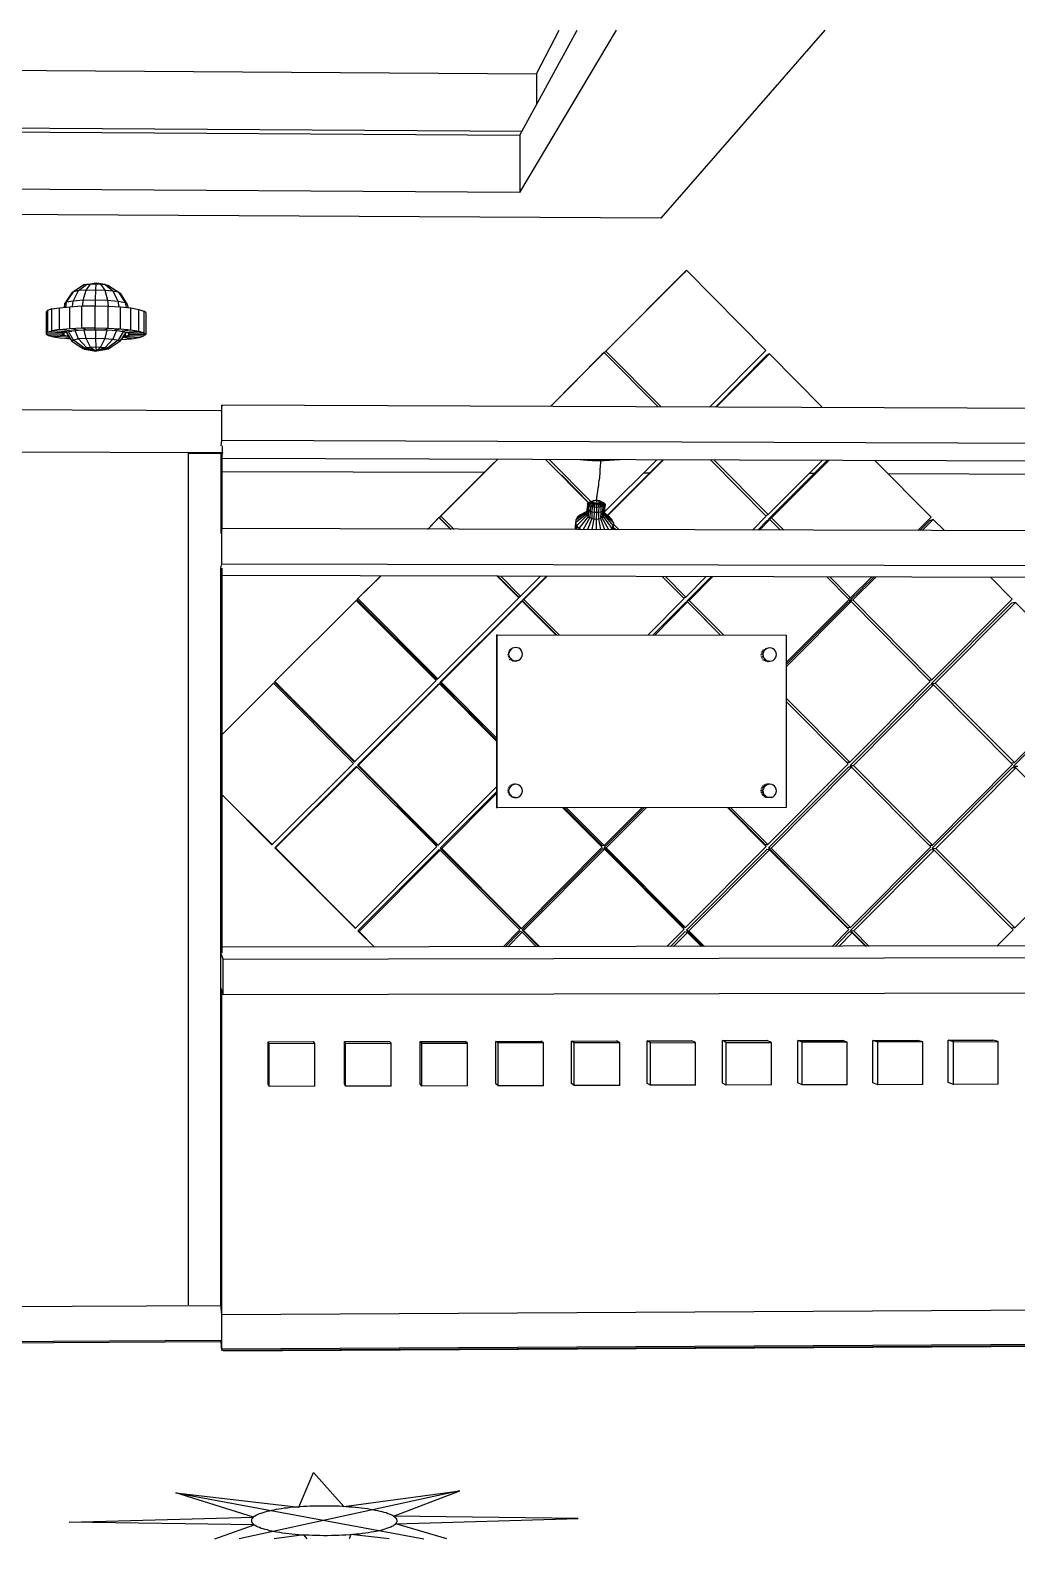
# Model space of a CAD drawing. Header units: millimetres. Extents: x -10.3 to 0, y 0 to 5.9.
# Drawn here: x -6.17 to -2.32, y 0 to 5.89 of the extents above; entities that cross this region are included whole.
import ezdxf

# ---------------------------------------------------------------- set-up
doc = ezdxf.new("R2010")
doc.units = ezdxf.units.MM

msp = doc.modelspace()

# ---------------------------------------------------------------- linework, layer by layer
for p, q in [((-4.259, 5.477), (-4.035, 5.887)), ((-4.259, 5.254), (-3.881, 5.887)), ((-4.194, 5.716), (-4.105, 5.887)), ((-3.068, 5.887), (-3.708, 5.153)), ((-10.29, 5.76), (-4.194, 5.716)), ((-4.194, 5.716), (-4.194, 5.596)), ((-10.29, 5.532), (-4.25, 5.493)), ((-10.29, 5.516), (-4.259, 5.477)), ((-4.259, 5.477), (-4.259, 5.254)), ((-4.259, 5.254), (-10.29, 5.29)), ((-3.708, 5.153), (-10.29, 5.19)), ((-3.923, 4.635), (-3.608, 4.95)), ((-3.608, 4.95), (-3.618, 4.94)), ((-3.608, 4.95), (-3.299, 4.637)), ((-5.96, 4.893), (-6, 4.866)), ((-5.98, 4.871), (-5.949, 4.895)), ((-5.949, 4.895), (-5.96, 4.893)), ((-5.95, 4.873), (-5.933, 4.896)), ((-5.949, 4.895), (-5.912, 4.9)), ((-5.933, 4.896), (-5.949, 4.895)), ((-5.912, 4.9), (-5.933, 4.896)), ((-5.933, 4.896), (-5.913, 4.897)), ((-5.913, 4.897), (-5.914, 4.874)), ((-5.913, 4.897), (-5.912, 4.9)), ((-5.913, 4.897), (-5.894, 4.896)), ((-5.912, 4.9), (-5.894, 4.896)), ((-5.877, 4.895), (-5.912, 4.9)), ((-5.894, 4.896), (-5.878, 4.873)), ((-5.894, 4.896), (-5.877, 4.895)), ((-5.877, 4.895), (-5.847, 4.87)), ((-5.877, 4.895), (-5.866, 4.892)), ((-5.866, 4.892), (-5.826, 4.866)), ((-5.866, 4.892), (-5.862, 4.89)), ((-5.862, 4.89), (-5.818, 4.861)), ((-3.618, 4.94), (-3.923, 4.635)), ((-6.006, 4.862), (-6.035, 4.819)), ((-6.027, 4.825), (-6, 4.866)), ((-6.001, 4.83), (-6.027, 4.825)), ((-6, 4.866), (-6.006, 4.862)), ((-6.004, 4.809), (-6.001, 4.83)), ((-6.001, 4.83), (-5.98, 4.871)), ((-5.962, 4.833), (-6.001, 4.83)), ((-5.98, 4.871), (-6, 4.866)), ((-5.95, 4.873), (-5.98, 4.871)), ((-5.963, 4.811), (-5.962, 4.833)), ((-5.962, 4.833), (-5.95, 4.873)), ((-5.962, 4.833), (-5.915, 4.835)), ((-5.95, 4.873), (-5.914, 4.874)), ((-5.914, 4.874), (-5.915, 4.835)), ((-5.915, 4.835), (-5.915, 4.811)), ((-5.915, 4.835), (-5.867, 4.833)), ((-5.914, 4.874), (-5.878, 4.873)), ((-5.878, 4.873), (-5.867, 4.833)), ((-5.878, 4.873), (-5.847, 4.87)), ((-5.867, 4.833), (-5.865, 4.81)), ((-5.867, 4.833), (-5.827, 4.829)), ((-5.847, 4.87), (-5.827, 4.829)), ((-5.847, 4.87), (-5.826, 4.866)), ((-5.827, 4.829), (-5.823, 4.807)), ((-5.827, 4.829), (-5.799, 4.824)), ((-5.826, 4.866), (-5.799, 4.824)), ((-5.826, 4.866), (-5.818, 4.861)), ((-5.818, 4.861), (-5.79, 4.817)), ((-6.102, 4.793), (-6.107, 4.786)), ((-6.107, 4.786), (-6.107, 4.702)), ((-6.084, 4.799), (-6.102, 4.793)), ((-6.102, 4.793), (-6.102, 4.708)), ((-6.084, 4.799), (-6.054, 4.804)), ((-6.084, 4.714), (-6.084, 4.799)), ((-6.054, 4.804), (-6.014, 4.808)), ((-6.054, 4.719), (-6.054, 4.804)), ((-6.035, 4.819), (-6.037, 4.806)), ((-6.027, 4.825), (-6.035, 4.819)), ((-6.03, 4.806), (-6.027, 4.825)), ((-6.014, 4.808), (-5.967, 4.811)), ((-6.014, 4.723), (-6.014, 4.808)), ((-5.967, 4.725), (-5.967, 4.811)), ((-5.967, 4.811), (-5.916, 4.811)), ((-5.916, 4.725), (-5.916, 4.811)), ((-5.916, 4.811), (-5.865, 4.81)), ((-5.865, 4.724), (-5.865, 4.81)), ((-5.865, 4.81), (-5.817, 4.807)), ((-5.817, 4.722), (-5.817, 4.807)), ((-5.817, 4.807), (-5.776, 4.803)), ((-5.799, 4.824), (-5.795, 4.805)), ((-5.799, 4.824), (-5.79, 4.817)), ((-5.79, 4.817), (-5.787, 4.804)), ((-5.776, 4.718), (-5.776, 4.803)), ((-5.776, 4.803), (-5.745, 4.797)), ((-5.745, 4.712), (-5.745, 4.797)), ((-5.745, 4.797), (-5.725, 4.791)), ((-5.725, 4.791), (-5.725, 4.706)), ((-5.718, 4.785), (-5.725, 4.791)), ((-5.718, 4.785), (-5.718, 4.7)), ((-6.102, 4.708), (-6.084, 4.714)), ((-6.054, 4.719), (-6.084, 4.714)), ((-6.027, 4.71), (-6.084, 4.714)), ((-6.054, 4.719), (-6.014, 4.723)), ((-6.007, 4.713), (-6.054, 4.719)), ((-6.04, 4.706), (-6.027, 4.71)), ((-6.027, 4.71), (-6.007, 4.713)), ((-6, 4.678), (-6.019, 4.711)), ((-6.014, 4.723), (-5.967, 4.725)), ((-5.98, 4.715), (-6.014, 4.723)), ((-5.98, 4.715), (-6.007, 4.713)), ((-5.98, 4.682), (-5.994, 4.714)), ((-5.949, 4.717), (-5.98, 4.715)), ((-5.949, 4.717), (-5.967, 4.725)), ((-5.967, 4.725), (-5.916, 4.725)), ((-5.95, 4.684), (-5.958, 4.716)), ((-5.915, 4.717), (-5.949, 4.717)), ((-5.915, 4.717), (-5.916, 4.725)), ((-5.916, 4.725), (-5.865, 4.724)), ((-5.881, 4.717), (-5.915, 4.717)), ((-5.914, 4.717), (-5.914, 4.685)), ((-5.881, 4.717), (-5.865, 4.724)), ((-5.849, 4.715), (-5.881, 4.717)), ((-5.87, 4.716), (-5.878, 4.684)), ((-5.865, 4.724), (-5.817, 4.722)), ((-5.849, 4.715), (-5.817, 4.722)), ((-5.821, 4.712), (-5.849, 4.715)), ((-5.833, 4.713), (-5.847, 4.681)), ((-5.806, 4.71), (-5.826, 4.677)), ((-5.821, 4.712), (-5.776, 4.718)), ((-5.8, 4.709), (-5.821, 4.712)), ((-5.817, 4.722), (-5.776, 4.718)), ((-5.8, 4.709), (-5.745, 4.712)), ((-5.776, 4.718), (-5.745, 4.712)), ((-5.745, 4.712), (-5.725, 4.706)), ((-6.107, 4.702), (-6.102, 4.708)), ((-6.107, 4.702), (-6.098, 4.695)), ((-6.043, 4.701), (-6.107, 4.702)), ((-6.04, 4.706), (-6.102, 4.708)), ((-6.038, 4.697), (-6.098, 4.695)), ((-6.098, 4.695), (-6.078, 4.69)), ((-6.024, 4.693), (-6.078, 4.69)), ((-6.078, 4.69), (-6.046, 4.685)), ((-6.046, 4.685), (-6.015, 4.688)), ((-6.011, 4.681), (-6.046, 4.685)), ((-6.043, 4.701), (-6.04, 4.706)), ((-6.038, 4.697), (-6.043, 4.701)), ((-6.038, 4.706), (-6.038, 4.697)), ((-6.038, 4.697), (-6.024, 4.693)), ((-6.029, 4.709), (-6.006, 4.674)), ((-6.024, 4.701), (-6.024, 4.693)), ((-6.024, 4.693), (-6.018, 4.692)), ((-6, 4.678), (-6.006, 4.674)), ((-6.006, 4.674), (-5.963, 4.645)), ((-5.98, 4.682), (-6, 4.678)), ((-5.96, 4.647), (-6, 4.678)), ((-5.95, 4.684), (-5.98, 4.682)), ((-5.949, 4.649), (-5.98, 4.682)), ((-5.95, 4.684), (-5.914, 4.685)), ((-5.933, 4.65), (-5.95, 4.684)), ((-5.933, 4.65), (-5.913, 4.651)), ((-5.914, 4.685), (-5.913, 4.651)), ((-5.914, 4.685), (-5.878, 4.684)), ((-5.913, 4.651), (-5.912, 4.635)), ((-5.913, 4.651), (-5.894, 4.65)), ((-5.878, 4.684), (-5.894, 4.65)), ((-5.878, 4.684), (-5.847, 4.681)), ((-5.847, 4.681), (-5.877, 4.649)), ((-5.826, 4.677), (-5.866, 4.647)), ((-5.818, 4.673), (-5.862, 4.644)), ((-5.847, 4.681), (-5.826, 4.677)), ((-5.826, 4.677), (-5.818, 4.673)), ((-5.818, 4.673), (-5.795, 4.707)), ((-5.813, 4.68), (-5.774, 4.683)), ((-5.813, 4.679), (-5.813, 4.68)), ((-5.774, 4.683), (-5.808, 4.688)), ((-5.798, 4.692), (-5.806, 4.691)), ((-5.786, 4.705), (-5.8, 4.709)), ((-5.798, 4.703), (-5.798, 4.692)), ((-5.786, 4.696), (-5.798, 4.692)), ((-5.798, 4.692), (-5.744, 4.688)), ((-5.725, 4.706), (-5.786, 4.705)), ((-5.786, 4.705), (-5.786, 4.696)), ((-5.786, 4.705), (-5.782, 4.7)), ((-5.782, 4.7), (-5.786, 4.696)), ((-5.786, 4.696), (-5.725, 4.694)), ((-5.718, 4.7), (-5.782, 4.7)), ((-5.774, 4.683), (-5.744, 4.688)), ((-5.744, 4.688), (-5.725, 4.694)), ((-5.725, 4.706), (-5.718, 4.7)), ((-5.718, 4.7), (-5.725, 4.694)), ((-5.963, 4.645), (-5.96, 4.647)), ((-5.959, 4.642), (-5.963, 4.645)), ((-5.963, 4.645), (-5.912, 4.635)), ((-5.96, 4.647), (-5.949, 4.649)), ((-5.96, 4.647), (-5.912, 4.635)), ((-5.948, 4.64), (-5.959, 4.642)), ((-5.959, 4.642), (-5.912, 4.635)), ((-5.949, 4.649), (-5.933, 4.65)), ((-5.949, 4.649), (-5.912, 4.635)), ((-5.912, 4.635), (-5.948, 4.64)), ((-5.933, 4.65), (-5.912, 4.635)), ((-5.894, 4.65), (-5.912, 4.635)), ((-5.877, 4.649), (-5.912, 4.635)), ((-5.866, 4.647), (-5.912, 4.635)), ((-5.862, 4.644), (-5.912, 4.635)), ((-5.865, 4.642), (-5.912, 4.635)), ((-5.876, 4.64), (-5.912, 4.635)), ((-5.894, 4.65), (-5.877, 4.649)), ((-5.877, 4.649), (-5.866, 4.647)), ((-5.865, 4.642), (-5.876, 4.64)), ((-5.866, 4.647), (-5.862, 4.644)), ((-5.862, 4.644), (-5.865, 4.642)), ((-4.139, 4.419), (-3.93, 4.629)), ((-3.938, 4.621), (-4.139, 4.419)), ((-3.93, 4.629), (-3.938, 4.621)), ((-3.93, 4.629), (-3.719, 4.417)), ((-3.929, 4.628), (-3.923, 4.635)), ((-3.923, 4.635), (-3.707, 4.417)), ((-3.519, 4.416), (-3.299, 4.637)), ((-3.297, 4.616), (-3.495, 4.416)), ((-3.492, 4.416), (-3.285, 4.624)), ((-3.285, 4.624), (-3.297, 4.616)), ((-3.285, 4.624), (-3.078, 4.415)), ((-5.421, 4.424), (-5.424, 4.399)), ((-5.421, 4.287), (-5.421, 4.424)), ((-1.616, 4.409), (-5.421, 4.424)), ((-6.362, 4.407), (-5.424, 4.403)), ((-6.362, 4.242), (-5.419, 4.239)), ((-5.424, 4.265), (-5.421, 4.287)), ((-5.421, 4.287), (-1.616, 4.274)), ((-5.419, 4.239), (-5.42, 4.233)), ((-5.419, 4.239), (-5.419, 4.265)), ((-5.553, 4.237), (-5.425, 4.237)), ((-5.553, 4.237), (-5.553, 0.913)), ((-5.425, 4.237), (-5.425, 3.924)), ((-5.42, 3.941), (-5.42, 4.236)), ((-1.826, 4.204), (-5.42, 4.215)), ((-4.359, 4.2), (-4.573, 3.986)), ((-4.346, 4.212), (-4.567, 3.991)), ((-3.99, 4.043), (-4.157, 4.211)), ((-3.98, 4.047), (-4.143, 4.211)), ((-4.023, 4.211), (-4.024, 4.211)), ((-4.011, 4.209), (-4.023, 4.211)), ((-3.995, 4.208), (-4.011, 4.209)), ((-3.975, 4.207), (-3.995, 4.208)), ((-3.953, 4.207), (-3.975, 4.207)), ((-3.93, 4.207), (-3.953, 4.207)), ((-3.944, 4.199), (-3.946, 4.173)), ((-3.943, 4.211), (-3.944, 4.199)), ((-3.908, 4.208), (-3.93, 4.207)), ((-3.929, 4.006), (-3.724, 4.21)), ((-3.701, 4.21), (-3.917, 3.994)), ((-3.698, 4.21), (-3.915, 3.993)), ((-3.889, 4.209), (-3.908, 4.208)), ((-3.873, 4.21), (-3.889, 4.209)), ((-3.869, 4.211), (-3.873, 4.21)), ((-3.297, 3.991), (-3.513, 4.209)), ((-3.29, 3.997), (-3.5, 4.209)), ((-3.29, 3.997), (-3.079, 4.208)), ((-3.059, 4.208), (-3.288, 3.979)), ((-3.053, 4.208), (-3.277, 3.984)), ((-2.654, 3.987), (-2.872, 4.207)), ((-4.398, 4.161), (-5.42, 4.164)), ((-4.095, 4.15), (-3.989, 4.043)), ((-3.95, 4.129), (-3.951, 4.123)), ((-3.951, 4.123), (-3.951, 4.12)), ((-3.949, 4.132), (-3.95, 4.129)), ((-3.948, 4.138), (-3.949, 4.136)), ((-3.949, 4.136), (-3.949, 4.135)), ((-3.949, 4.135), (-3.949, 4.132)), ((-3.947, 4.155), (-3.948, 4.148)), ((-3.948, 4.148), (-3.948, 4.143)), ((-3.948, 4.143), (-3.948, 4.14)), ((-3.948, 4.14), (-3.948, 4.138)), ((-3.946, 4.163), (-3.947, 4.155)), ((-3.946, 4.173), (-3.946, 4.163)), ((-3.753, 4.159), (-3.775, 4.159)), ((-3.11, 4.157), (-3.13, 4.157)), ((-1.797, 4.152), (-2.821, 4.156)), ((-3.958, 4.068), (-3.959, 4.065)), ((-3.959, 4.065), (-3.959, 4.062)), ((-3.957, 4.077), (-3.958, 4.074)), ((-3.958, 4.074), (-3.958, 4.071)), ((-3.958, 4.071), (-3.958, 4.068)), ((-3.956, 4.086), (-3.957, 4.082)), ((-3.957, 4.082), (-3.957, 4.079)), ((-3.957, 4.079), (-3.957, 4.077)), ((-3.955, 4.09), (-3.956, 4.086)), ((-3.954, 4.098), (-3.955, 4.09)), ((-3.953, 4.102), (-3.954, 4.098)), ((-3.952, 4.109), (-3.953, 4.107)), ((-3.953, 4.107), (-3.953, 4.102)), ((-3.951, 4.116), (-3.952, 4.114)), ((-3.952, 4.114), (-3.952, 4.111)), ((-3.952, 4.111), (-3.952, 4.109)), ((-3.951, 4.12), (-3.951, 4.116)), ((-3.998, 4.005), (-4.04, 3.975)), ((-4.035, 3.986), (-3.997, 4.008)), ((-3.997, 4.009), (-4.024, 3.995)), ((-3.996, 4.026), (-3.998, 4.005)), ((-3.996, 4.022), (-3.998, 3.999)), ((-3.997, 4.005), (-3.998, 4.005)), ((-3.998, 4.005), (-3.998, 3.999)), ((-3.995, 4.037), (-3.996, 4.022)), ((-3.995, 4.029), (-3.996, 4.026)), ((-3.995, 4.026), (-3.996, 4.026)), ((-3.996, 4.026), (-3.996, 4.022)), ((-3.996, 4.022), (-3.994, 4.018)), ((-3.994, 4.018), (-3.996, 3.994)), ((-3.975, 4.047), (-3.995, 4.037)), ((-3.994, 4.04), (-3.995, 4.037)), ((-3.995, 4.037), (-3.993, 4.035)), ((-3.975, 4.048), (-3.994, 4.04)), ((-3.991, 4.043), (-3.994, 4.04)), ((-3.994, 4.037), (-3.994, 4.04)), ((-3.993, 4.035), (-3.994, 4.018)), ((-3.994, 4.018), (-3.99, 4.014)), ((-3.974, 4.046), (-3.993, 4.035)), ((-3.993, 4.035), (-3.989, 4.032)), ((-3.99, 4.014), (-3.992, 3.989)), ((-3.973, 4.05), (-3.991, 4.043)), ((-3.986, 4.045), (-3.991, 4.043)), ((-3.991, 4.043), (-3.991, 4.041)), ((-3.989, 4.032), (-3.99, 4.014)), ((-3.99, 4.014), (-3.984, 4.01)), ((-3.972, 4.045), (-3.989, 4.032)), ((-3.989, 4.032), (-3.983, 4.03)), ((-3.971, 4.051), (-3.986, 4.045)), ((-3.983, 4.046), (-3.986, 4.045)), ((-3.984, 4.01), (-3.986, 3.985)), ((-3.983, 4.03), (-3.984, 4.01)), ((-3.984, 4.01), (-3.977, 4.008)), ((-3.97, 4.044), (-3.983, 4.03)), ((-3.983, 4.03), (-3.976, 4.028)), ((-3.977, 4.008), (-3.978, 3.982)), ((-3.976, 4.028), (-3.977, 4.008)), ((-3.977, 4.008), (-3.968, 4.006)), ((-3.966, 4.043), (-3.976, 4.028)), ((-3.976, 4.028), (-3.968, 4.027)), ((-3.973, 4.05), (-3.975, 4.048)), ((-3.975, 4.048), (-3.975, 4.047)), ((-3.975, 4.047), (-3.974, 4.046)), ((-3.974, 4.046), (-3.972, 4.045)), ((-3.971, 4.051), (-3.973, 4.05)), ((-3.968, 4.051), (-3.972, 4.049)), ((-3.972, 4.045), (-3.97, 4.044)), ((-3.968, 4.051), (-3.971, 4.051)), ((-3.97, 4.044), (-3.966, 4.043)), ((-3.968, 4.006), (-3.97, 3.98)), ((-3.964, 4.052), (-3.968, 4.051)), ((-3.963, 4.042), (-3.968, 4.027)), ((-3.968, 4.027), (-3.968, 4.006)), ((-3.968, 4.027), (-3.959, 4.026)), ((-3.968, 4.006), (-3.959, 4.006)), ((-3.966, 4.043), (-3.963, 4.042)), ((-3.964, 4.052), (-3.965, 4.051)), ((-3.96, 4.052), (-3.964, 4.052)), ((-3.963, 4.042), (-3.959, 4.042)), ((-3.96, 4.052), (-3.961, 4.05)), ((-3.959, 4.006), (-3.961, 3.979)), ((-3.959, 4.055), (-3.96, 4.051)), ((-3.956, 4.052), (-3.96, 4.052)), ((-3.96, 4.051), (-3.96, 4.046)), ((-3.959, 4.062), (-3.959, 4.058)), ((-3.959, 4.058), (-3.959, 4.055)), ((-3.959, 4.042), (-3.959, 4.026)), ((-3.959, 4.042), (-3.955, 4.042)), ((-3.959, 4.026), (-3.95, 4.027)), ((-3.959, 4.026), (-3.959, 4.006)), ((-3.959, 4.006), (-3.951, 4.006)), ((-3.953, 4.051), (-3.956, 4.052)), ((-3.956, 4.052), (-3.955, 4.05)), ((-3.955, 4.042), (-3.951, 4.043)), ((-3.955, 4.042), (-3.95, 4.027)), ((-3.949, 4.051), (-3.953, 4.051)), ((-3.953, 4.051), (-3.95, 4.049)), ((-3.951, 4.006), (-3.952, 3.98)), ((-3.951, 4.043), (-3.948, 4.044)), ((-3.951, 4.043), (-3.942, 4.028)), ((-3.95, 4.027), (-3.951, 4.006)), ((-3.951, 4.006), (-3.943, 4.008)), ((-3.95, 4.027), (-3.942, 4.028)), ((-3.947, 4.05), (-3.949, 4.051)), ((-3.949, 4.051), (-3.937, 4.045)), ((-3.948, 4.044), (-3.946, 4.045)), ((-3.948, 4.044), (-3.935, 4.029)), ((-3.945, 4.048), (-3.947, 4.05)), ((-3.947, 4.05), (-3.932, 4.043)), ((-3.946, 4.045), (-3.945, 4.046)), ((-3.946, 4.045), (-3.93, 4.032)), ((-3.944, 4.047), (-3.945, 4.048)), ((-3.945, 4.048), (-3.928, 4.04)), ((-3.945, 4.046), (-3.944, 4.047)), ((-3.945, 4.046), (-3.927, 4.034)), ((-3.944, 4.047), (-3.926, 4.037)), ((-3.943, 4.008), (-3.944, 3.982)), ((-3.942, 4.028), (-3.943, 4.008)), ((-3.943, 4.008), (-3.936, 4.01)), ((-3.942, 4.028), (-3.935, 4.029)), ((-3.936, 4.01), (-3.938, 3.985)), ((-3.932, 4.043), (-3.937, 4.045)), ((-3.935, 4.029), (-3.936, 4.01)), ((-3.936, 4.01), (-3.931, 4.014)), ((-3.935, 4.029), (-3.93, 4.032)), ((-3.931, 4.014), (-3.933, 3.989)), ((-3.928, 4.04), (-3.932, 4.043)), ((-3.932, 4.043), (-3.932, 4.042)), ((-3.93, 4.032), (-3.931, 4.014)), ((-3.931, 4.014), (-3.928, 4.017)), ((-3.93, 4.032), (-3.927, 4.034)), ((-3.928, 4.017), (-3.93, 3.994)), ((-3.926, 4.037), (-3.928, 4.04)), ((-3.928, 4.04), (-3.928, 4.038)), ((-3.927, 4.034), (-3.928, 4.017)), ((-3.928, 4.017), (-3.928, 4.022)), ((-3.927, 4.034), (-3.926, 4.037)), ((-3.926, 4.037), (-3.927, 4.025)), ((-4.619, 3.939), (-4.574, 3.985)), ((-4.579, 3.98), (-4.619, 3.939)), ((-4.574, 3.985), (-4.528, 3.939)), ((-4.573, 3.986), (-4.567, 3.991)), ((-4.573, 3.986), (-4.526, 3.939)), ((-4.567, 3.991), (-4.515, 3.939)), ((-4.04, 3.975), (-4.043, 3.952)), ((-4.041, 3.964), (-4.043, 3.94)), ((-4.043, 3.952), (-4.043, 3.94)), ((-3.998, 3.999), (-4.041, 3.964)), ((-4.04, 3.975), (-4.041, 3.964)), ((-4.041, 3.964), (-4.037, 3.953)), ((-4.035, 3.986), (-4.04, 3.975)), ((-4.037, 3.953), (-4.038, 3.938)), ((-3.996, 3.994), (-4.037, 3.953)), ((-4.037, 3.953), (-4.028, 3.942)), ((-4.024, 3.995), (-4.035, 3.986)), ((-3.992, 3.989), (-4.028, 3.942)), ((-3.986, 3.985), (-4.012, 3.938)), ((-3.998, 3.999), (-3.996, 3.994)), ((-3.996, 3.994), (-3.992, 3.989)), ((-3.978, 3.982), (-3.994, 3.938)), ((-3.992, 3.989), (-3.986, 3.985)), ((-3.986, 3.985), (-3.978, 3.982)), ((-3.978, 3.982), (-3.97, 3.98)), ((-3.97, 3.98), (-3.977, 3.938)), ((-3.97, 3.98), (-3.961, 3.979)), ((-3.961, 3.979), (-3.952, 3.98)), ((-3.961, 3.979), (-3.961, 3.938)), ((-3.952, 3.98), (-3.944, 3.982)), ((-3.952, 3.98), (-3.944, 3.938)), ((-3.944, 3.982), (-3.938, 3.985)), ((-3.944, 3.982), (-3.928, 3.938)), ((-3.938, 3.985), (-3.933, 3.989)), ((-3.938, 3.985), (-3.912, 3.938)), ((-3.933, 3.989), (-3.93, 3.994)), ((-3.933, 3.989), (-3.9, 3.942)), ((-3.93, 3.999), (-3.93, 3.994)), ((-3.93, 3.994), (-3.894, 3.953)), ((-3.907, 3.986), (-3.929, 4.003)), ((-3.898, 3.975), (-3.929, 4.002)), ((-3.893, 3.964), (-3.929, 3.999)), ((-3.898, 3.975), (-3.907, 3.986)), ((-3.9, 3.942), (-3.894, 3.953)), ((-3.893, 3.964), (-3.898, 3.975)), ((-3.894, 3.953), (-3.895, 3.937)), ((-3.893, 3.964), (-3.894, 3.953)), ((-3.894, 3.948), (-3.884, 3.937)), ((-3.884, 3.937), (-3.894, 3.947)), ((-3.871, 3.937), (-3.893, 3.96)), ((-3.351, 3.936), (-3.297, 3.991)), ((-3.295, 3.972), (-3.33, 3.936)), ((-3.324, 3.936), (-3.283, 3.977)), ((-3.298, 3.993), (-3.29, 3.997)), ((-3.283, 3.977), (-3.295, 3.972)), ((-3.288, 3.979), (-3.277, 3.984)), ((-3.288, 3.979), (-3.285, 3.976)), ((-3.283, 3.977), (-3.242, 3.936)), ((-3.277, 3.984), (-3.229, 3.936)), ((-2.706, 3.934), (-2.654, 3.987)), ((-2.66, 3.973), (-2.698, 3.934)), ((-2.689, 3.934), (-2.646, 3.978)), ((-2.646, 3.978), (-2.66, 3.973)), ((-2.646, 3.978), (-2.602, 3.934)), ((-5.421, 3.942), (-5.425, 3.923)), ((-5.421, 3.805), (-5.421, 3.942)), ((-1.616, 3.932), (-5.421, 3.942)), ((-4.043, 3.94), (-4.042, 3.938)), ((-4.028, 3.942), (-4.028, 3.938)), ((-4.021, 3.938), (-4.028, 3.942)), ((-3.904, 3.938), (-3.9, 3.942)), ((-3.9, 3.942), (-3.9, 3.938)), ((-5.425, 3.789), (-5.421, 3.805)), ((-5.425, 0.913), (-5.425, 3.79)), ((-5.421, 3.805), (-1.616, 3.797)), ((-5.42, 2.287), (-5.42, 3.788)), ((-1.826, 3.751), (-5.42, 3.759)), ((-4.801, 3.758), (-4.894, 3.665)), ((-4.8, 3.758), (-4.89, 3.669)), ((-4.263, 3.672), (-4.347, 3.757)), ((-4.344, 3.757), (-4.263, 3.675)), ((-4.256, 3.679), (-4.333, 3.757)), ((-4.256, 3.679), (-4.178, 3.756)), ((-4.155, 3.756), (-4.25, 3.662)), ((-4.152, 3.756), (-4.243, 3.665)), ((-3.617, 3.669), (-3.703, 3.755)), ((-3.611, 3.675), (-3.69, 3.755)), ((-3.611, 3.675), (-3.531, 3.755)), ((-3.511, 3.755), (-3.607, 3.659)), ((-3.505, 3.755), (-3.598, 3.662)), ((-2.974, 3.666), (-3.061, 3.754)), ((-2.968, 3.672), (-3.049, 3.754)), ((-2.878, 3.753), (-2.972, 3.66)), ((-2.968, 3.672), (-2.886, 3.753)), ((-2.869, 3.753), (-2.959, 3.664)), ((-2.338, 3.667), (-2.422, 3.752)), ((-5.214, 3.345), (-4.897, 3.662)), ((-4.897, 3.662), (-4.585, 3.349)), ((-4.894, 3.665), (-4.89, 3.669)), ((-4.894, 3.665), (-4.584, 3.354)), ((-4.89, 3.669), (-4.579, 3.356)), ((-4.579, 3.356), (-4.263, 3.672)), ((-4.256, 3.655), (-4.571, 3.341)), ((-4.565, 3.343), (-4.25, 3.659)), ((-4.263, 3.675), (-4.256, 3.679)), ((-4.25, 3.659), (-4.256, 3.655)), ((-4.25, 3.662), (-4.243, 3.665)), ((-4.25, 3.662), (-4.115, 3.527)), ((-4.25, 3.659), (-4.118, 3.527)), ((-4.243, 3.665), (-4.105, 3.527)), ((-3.759, 3.526), (-3.617, 3.669)), ((-3.614, 3.652), (-3.739, 3.526)), ((-3.732, 3.526), (-3.604, 3.656)), ((-3.62, 3.672), (-3.611, 3.675)), ((-3.604, 3.656), (-3.614, 3.652)), ((-3.607, 3.659), (-3.598, 3.662)), ((-3.607, 3.659), (-3.604, 3.655)), ((-3.604, 3.656), (-3.475, 3.526)), ((-3.598, 3.662), (-3.462, 3.526)), ((-3.219, 3.419), (-2.974, 3.666)), ((-3.219, 3.403), (-2.966, 3.657)), ((-2.978, 3.654), (-3.219, 3.412)), ((-2.966, 3.657), (-2.978, 3.654)), ((-2.977, 3.669), (-2.968, 3.672)), ((-2.972, 3.66), (-2.959, 3.664)), ((-2.972, 3.66), (-2.968, 3.656)), ((-2.966, 3.657), (-2.657, 3.346)), ((-2.959, 3.664), (-2.651, 3.352)), ((-2.34, 3.651), (-2.652, 3.337)), ((-2.651, 3.352), (-2.338, 3.667)), ((-2.638, 3.339), (-2.325, 3.654)), ((-2.325, 3.654), (-2.34, 3.651)), ((-2.325, 3.654), (-2.017, 3.343)), ((-3.588, 3.64), (-3.475, 3.526)), ((-4.348, 2.853), (-4.348, 3.527)), ((-4.348, 3.527), (-4.347, 3.526)), ((-4.347, 3.527), (-4.348, 3.527)), ((-4.347, 3.527), (-3.219, 3.526)), ((-4.347, 2.853), (-4.347, 3.527)), ((-4.294, 3.472), (-4.288, 3.475)), ((-4.288, 3.475), (-4.293, 3.471)), ((-4.281, 3.477), (-4.288, 3.475)), ((-4.275, 3.478), (-4.281, 3.477)), ((-4.268, 3.477), (-4.275, 3.478)), ((-4.262, 3.475), (-4.268, 3.477)), ((-4.256, 3.471), (-4.262, 3.475)), ((-3.29, 3.476), (-3.3, 3.473)), ((-3.29, 3.476), (-3.296, 3.473)), ((-3.283, 3.477), (-3.29, 3.476)), ((-3.276, 3.476), (-3.283, 3.477)), ((-3.27, 3.473), (-3.276, 3.476)), ((-3.219, 3.526), (-3.221, 3.525)), ((-3.219, 3.526), (-3.219, 2.854)), ((-4.301, 3.452), (-4.307, 3.449)), ((-4.3, 3.459), (-4.306, 3.456)), ((-4.3, 3.445), (-4.306, 3.443)), ((-4.297, 3.465), (-4.303, 3.462)), ((-4.297, 3.439), (-4.303, 3.436)), ((-4.301, 3.452), (-4.3, 3.459)), ((-4.3, 3.445), (-4.301, 3.452)), ((-4.297, 3.465), (-4.3, 3.459)), ((-4.297, 3.439), (-4.3, 3.445)), ((-4.293, 3.471), (-4.299, 3.468)), ((-4.299, 3.431), (-4.293, 3.434)), ((-4.293, 3.471), (-4.297, 3.465)), ((-4.293, 3.434), (-4.297, 3.439)), ((-4.288, 3.429), (-4.294, 3.427)), ((-4.293, 3.434), (-4.288, 3.429)), ((-4.288, 3.429), (-4.281, 3.427)), ((-4.281, 3.427), (-4.287, 3.424)), ((-4.281, 3.427), (-4.275, 3.426)), ((-4.275, 3.426), (-4.281, 3.423)), ((-4.275, 3.426), (-4.268, 3.427)), ((-4.268, 3.427), (-4.274, 3.424)), ((-4.268, 3.427), (-4.262, 3.429)), ((-4.262, 3.429), (-4.256, 3.434)), ((-4.252, 3.465), (-4.256, 3.471)), ((-4.256, 3.434), (-4.252, 3.439)), ((-4.249, 3.459), (-4.252, 3.465)), ((-4.252, 3.439), (-4.249, 3.445)), ((-4.248, 3.452), (-4.249, 3.459)), ((-4.249, 3.445), (-4.248, 3.452)), ((-3.309, 3.451), (-3.319, 3.448)), ((-3.308, 3.458), (-3.318, 3.455)), ((-3.308, 3.444), (-3.318, 3.441)), ((-3.306, 3.464), (-3.316, 3.461)), ((-3.306, 3.438), (-3.316, 3.435)), ((-3.302, 3.469), (-3.312, 3.466)), ((-3.312, 3.43), (-3.302, 3.432)), ((-3.309, 3.451), (-3.308, 3.458)), ((-3.308, 3.444), (-3.309, 3.451)), ((-3.306, 3.464), (-3.308, 3.458)), ((-3.306, 3.438), (-3.308, 3.444)), ((-3.306, 3.47), (-3.296, 3.473)), ((-3.302, 3.469), (-3.306, 3.464)), ((-3.302, 3.432), (-3.306, 3.438)), ((-3.296, 3.428), (-3.306, 3.426)), ((-3.296, 3.473), (-3.302, 3.469)), ((-3.302, 3.432), (-3.296, 3.428)), ((-3.29, 3.426), (-3.3, 3.423)), ((-3.296, 3.428), (-3.29, 3.426)), ((-3.283, 3.425), (-3.293, 3.422)), ((-3.29, 3.426), (-3.283, 3.425)), ((-3.287, 3.423), (-3.276, 3.426)), ((-3.283, 3.425), (-3.276, 3.426)), ((-3.276, 3.426), (-3.27, 3.428)), ((-3.265, 3.469), (-3.27, 3.473)), ((-3.27, 3.428), (-3.265, 3.432)), ((-3.261, 3.464), (-3.265, 3.469)), ((-3.265, 3.432), (-3.261, 3.438)), ((-3.258, 3.457), (-3.261, 3.464)), ((-3.261, 3.438), (-3.258, 3.444)), ((-3.257, 3.451), (-3.258, 3.457)), ((-3.258, 3.444), (-3.257, 3.451)), ((-4.584, 3.354), (-4.579, 3.356)), ((-5.42, 3.139), (-5.22, 3.339)), ((-5.22, 3.339), (-4.908, 3.026)), ((-5.216, 3.343), (-5.214, 3.345)), ((-4.905, 3.032), (-5.216, 3.343)), ((-5.214, 3.345), (-4.902, 3.033)), ((-4.902, 3.033), (-4.585, 3.349)), ((-4.577, 3.334), (-4.892, 3.019)), ((-4.888, 3.019), (-4.572, 3.336)), ((-4.572, 3.336), (-4.577, 3.334)), ((-4.572, 3.336), (-4.348, 3.111)), ((-4.571, 3.341), (-4.565, 3.343)), ((-4.571, 3.341), (-4.348, 3.117)), ((-4.565, 3.343), (-4.348, 3.124)), ((-2.971, 3.031), (-2.657, 3.346)), ((-2.658, 3.331), (-2.97, 3.017)), ((-2.957, 3.018), (-2.644, 3.333)), ((-2.661, 3.351), (-2.651, 3.352)), ((-2.644, 3.333), (-2.658, 3.331)), ((-2.652, 3.337), (-2.638, 3.339)), ((-2.652, 3.337), (-2.647, 3.332)), ((-2.644, 3.333), (-2.336, 3.022)), ((-2.638, 3.339), (-2.329, 3.029)), ((-2.021, 3.328), (-2.332, 3.015)), ((-2.329, 3.029), (-2.017, 3.343)), ((-2.971, 3.031), (-3.219, 3.28)), ((-2.977, 3.024), (-3.219, 3.268)), ((-5.225, 2.709), (-4.908, 3.026)), ((-4.898, 3.012), (-5.214, 2.697)), ((-5.212, 2.696), (-4.895, 3.013)), ((-4.905, 3.032), (-4.902, 3.033)), ((-4.895, 3.013), (-4.898, 3.012)), ((-4.895, 3.013), (-4.583, 2.701)), ((-4.892, 3.019), (-4.888, 3.019)), ((-4.892, 3.019), (-4.582, 2.708)), ((-4.888, 3.019), (-4.577, 2.707)), ((-3.291, 2.709), (-2.977, 3.024)), ((-2.976, 3.011), (-3.289, 2.697)), ((-3.278, 2.695), (-2.964, 3.011)), ((-2.982, 3.03), (-2.971, 3.031)), ((-2.964, 3.011), (-2.976, 3.011)), ((-2.97, 3.017), (-2.957, 3.018)), ((-2.97, 3.017), (-2.964, 3.011)), ((-2.964, 3.011), (-2.655, 2.7)), ((-2.957, 3.018), (-2.649, 2.707)), ((-2.338, 3.009), (-2.65, 2.695)), ((-2.649, 2.707), (-2.336, 3.022)), ((-2.636, 2.694), (-2.323, 3.009)), ((-2.342, 3.028), (-2.329, 3.029)), ((-2.323, 3.009), (-2.338, 3.009)), ((-2.325, 3.009), (-2.332, 3.015)), ((-2.332, 3.015), (-2.316, 3.015)), ((-2.323, 3.009), (-2.015, 2.699)), ((-4.281, 2.944), (-4.288, 2.941)), ((-4.281, 2.944), (-4.287, 2.944)), ((-4.275, 2.945), (-4.281, 2.945)), ((-4.275, 2.945), (-4.281, 2.944)), ((-4.268, 2.944), (-4.275, 2.945)), ((-4.262, 2.941), (-4.268, 2.944)), ((-3.29, 2.944), (-3.3, 2.944)), ((-3.29, 2.944), (-3.296, 2.941)), ((-3.283, 2.945), (-3.293, 2.945)), ((-3.283, 2.945), (-3.29, 2.944)), ((-3.276, 2.944), (-3.283, 2.945)), ((-3.27, 2.941), (-3.276, 2.944)), ((-5.227, 2.71), (-5.42, 2.903)), ((-5.42, 2.903), (-5.225, 2.709)), ((-4.577, 2.707), (-4.348, 2.936)), ((-4.348, 2.916), (-4.569, 2.695)), ((-4.348, 2.91), (-4.563, 2.694)), ((-4.301, 2.919), (-4.307, 2.919)), ((-4.3, 2.925), (-4.306, 2.925)), ((-4.3, 2.912), (-4.306, 2.912)), ((-4.297, 2.932), (-4.303, 2.932)), ((-4.297, 2.906), (-4.303, 2.906)), ((-4.301, 2.919), (-4.3, 2.925)), ((-4.3, 2.912), (-4.301, 2.919)), ((-4.297, 2.932), (-4.3, 2.925)), ((-4.297, 2.906), (-4.3, 2.912)), ((-4.293, 2.937), (-4.299, 2.937)), ((-4.293, 2.9), (-4.299, 2.9)), ((-4.293, 2.937), (-4.297, 2.932)), ((-4.293, 2.9), (-4.297, 2.906)), ((-4.288, 2.941), (-4.294, 2.941)), ((-4.288, 2.896), (-4.294, 2.896)), ((-4.288, 2.941), (-4.293, 2.937)), ((-4.288, 2.896), (-4.293, 2.9)), ((-4.281, 2.893), (-4.288, 2.896)), ((-4.281, 2.893), (-4.287, 2.893)), ((-4.275, 2.893), (-4.281, 2.893)), ((-4.281, 2.893), (-4.275, 2.893)), ((-4.275, 2.893), (-4.268, 2.893)), ((-4.268, 2.893), (-4.262, 2.896)), ((-4.256, 2.937), (-4.262, 2.941)), ((-4.262, 2.896), (-4.256, 2.9)), ((-4.252, 2.932), (-4.256, 2.937)), ((-4.256, 2.9), (-4.252, 2.906)), ((-4.249, 2.925), (-4.252, 2.932)), ((-4.252, 2.906), (-4.249, 2.912)), ((-4.248, 2.919), (-4.249, 2.925)), ((-4.249, 2.912), (-4.248, 2.919)), ((-3.309, 2.919), (-3.319, 2.919)), ((-3.308, 2.925), (-3.318, 2.925)), ((-3.308, 2.912), (-3.318, 2.912)), ((-3.306, 2.932), (-3.316, 2.932)), ((-3.306, 2.906), (-3.316, 2.906)), ((-3.302, 2.937), (-3.312, 2.937)), ((-3.302, 2.9), (-3.312, 2.9)), ((-3.309, 2.919), (-3.308, 2.925)), ((-3.308, 2.912), (-3.309, 2.919)), ((-3.306, 2.932), (-3.308, 2.925)), ((-3.306, 2.906), (-3.308, 2.912)), ((-3.296, 2.941), (-3.306, 2.941)), ((-3.302, 2.937), (-3.306, 2.932)), ((-3.302, 2.9), (-3.306, 2.906)), ((-3.296, 2.896), (-3.306, 2.896)), ((-3.296, 2.941), (-3.302, 2.937)), ((-3.296, 2.896), (-3.302, 2.9)), ((-3.29, 2.893), (-3.3, 2.893)), ((-3.29, 2.893), (-3.296, 2.896)), ((-3.283, 2.893), (-3.293, 2.893)), ((-3.283, 2.893), (-3.29, 2.893)), ((-3.276, 2.893), (-3.283, 2.893)), ((-3.276, 2.893), (-3.27, 2.896)), ((-3.265, 2.937), (-3.27, 2.941)), ((-3.27, 2.896), (-3.265, 2.9)), ((-3.261, 2.932), (-3.265, 2.937)), ((-3.265, 2.9), (-3.261, 2.906)), ((-3.258, 2.925), (-3.261, 2.932)), ((-3.261, 2.906), (-3.258, 2.912)), ((-3.257, 2.919), (-3.258, 2.925)), ((-3.258, 2.912), (-3.257, 2.919)), ((-4.347, 2.853), (-4.348, 2.853)), ((-4.348, 2.853), (-4.347, 2.853)), ((-3.219, 2.854), (-4.347, 2.853)), ((-3.937, 2.699), (-4.091, 2.853)), ((-4.084, 2.853), (-3.938, 2.707)), ((-3.93, 2.705), (-4.077, 2.853)), ((-3.93, 2.705), (-3.782, 2.853)), ((-3.775, 2.853), (-3.93, 2.698)), ((-3.766, 2.853), (-3.922, 2.697)), ((-3.297, 2.702), (-3.447, 2.853)), ((-3.445, 2.853), (-3.302, 2.71)), ((-3.291, 2.709), (-3.435, 2.853)), ((-3.219, 2.854), (-3.221, 2.854)), ((-5.227, 2.71), (-5.225, 2.709)), ((-3.302, 2.71), (-3.291, 2.709)), ((-4.903, 2.386), (-5.214, 2.697)), ((-5.214, 2.697), (-5.212, 2.696)), ((-5.212, 2.696), (-4.9, 2.383)), ((-4.9, 2.383), (-4.583, 2.701)), ((-4.575, 2.689), (-4.89, 2.373)), ((-4.886, 2.37), (-4.57, 2.687)), ((-4.582, 2.708), (-4.577, 2.707)), ((-4.57, 2.687), (-4.575, 2.689)), ((-4.57, 2.687), (-4.259, 2.376)), ((-4.569, 2.695), (-4.563, 2.694)), ((-4.569, 2.695), (-4.259, 2.385)), ((-4.563, 2.694), (-4.252, 2.382)), ((-4.252, 2.382), (-3.937, 2.699)), ((-3.936, 2.692), (-4.25, 2.376)), ((-4.244, 2.374), (-3.928, 2.691)), ((-3.938, 2.707), (-3.93, 2.705)), ((-3.928, 2.691), (-3.936, 2.692)), ((-3.621, 2.388), (-3.93, 2.698)), ((-3.93, 2.698), (-3.922, 2.697)), ((-3.928, 2.691), (-3.618, 2.379)), ((-3.922, 2.697), (-3.612, 2.386)), ((-3.612, 2.386), (-3.297, 2.702)), ((-3.295, 2.69), (-3.608, 2.375)), ((-3.599, 2.373), (-3.284, 2.689)), ((-3.284, 2.689), (-3.295, 2.69)), ((-3.289, 2.697), (-3.278, 2.695)), ((-3.289, 2.697), (-2.981, 2.387)), ((-3.284, 2.689), (-2.975, 2.378)), ((-3.278, 2.695), (-2.969, 2.385)), ((-2.969, 2.385), (-2.655, 2.7)), ((-2.656, 2.688), (-2.968, 2.374)), ((-2.955, 2.372), (-2.642, 2.687)), ((-2.662, 2.707), (-2.649, 2.707)), ((-2.642, 2.687), (-2.656, 2.688)), ((-2.65, 2.695), (-2.636, 2.694)), ((-2.65, 2.695), (-2.642, 2.687)), ((-2.642, 2.687), (-2.334, 2.377)), ((-2.636, 2.694), (-2.327, 2.384)), ((-2.327, 2.384), (-2.015, 2.699)), ((-4.903, 2.386), (-4.9, 2.383)), ((-4.89, 2.373), (-4.886, 2.37)), ((-4.89, 2.373), (-4.826, 2.309)), ((-4.886, 2.37), (-4.825, 2.309)), ((-4.324, 2.31), (-4.259, 2.376)), ((-4.257, 2.37), (-4.316, 2.31)), ((-4.306, 2.31), (-4.25, 2.367)), ((-4.259, 2.385), (-4.252, 2.382)), ((-4.25, 2.367), (-4.257, 2.37)), ((-4.25, 2.376), (-4.244, 2.374)), ((-4.25, 2.376), (-4.184, 2.31)), ((-4.25, 2.367), (-4.193, 2.31)), ((-4.244, 2.374), (-4.18, 2.31)), ((-3.685, 2.311), (-3.618, 2.379)), ((-3.615, 2.369), (-3.671, 2.311)), ((-3.659, 2.311), (-3.605, 2.366)), ((-3.621, 2.388), (-3.612, 2.386)), ((-3.605, 2.366), (-3.615, 2.369)), ((-3.608, 2.375), (-3.599, 2.373)), ((-3.608, 2.375), (-3.544, 2.311)), ((-3.605, 2.366), (-3.55, 2.311)), ((-3.599, 2.373), (-3.538, 2.311)), ((-3.04, 2.312), (-2.975, 2.378)), ((-2.974, 2.368), (-3.028, 2.312)), ((-3.014, 2.312), (-2.962, 2.365)), ((-2.981, 2.387), (-2.969, 2.385)), ((-2.962, 2.365), (-2.974, 2.368)), ((-2.968, 2.374), (-2.955, 2.372)), ((-2.968, 2.374), (-2.906, 2.312)), ((-2.962, 2.365), (-2.909, 2.312)), ((-2.955, 2.372), (-2.896, 2.312)), ((-2.397, 2.313), (-2.334, 2.377)), ((-2.342, 2.386), (-2.327, 2.384)), ((-1.826, 2.314), (-5.42, 2.309)), ((-5.416, 2.262), (-5.425, 2.287)), ((-5.416, 2.262), (-1.54, 2.269)), ((-5.416, 2.123), (-5.416, 2.262)), ((-5.416, 2.123), (-5.425, 2.152)), ((-5.421, 2.131), (-5.424, 2.144)), ((-5.421, 0.881), (-5.421, 2.131)), ((-5.421, 2.131), (-5.418, 2.131)), ((-1.707, 2.13), (-5.416, 2.123)), ((-4.057, 1.942), (-3.881, 1.943)), ((-3.869, 1.936), (-3.881, 1.943)), ((-3.762, 1.777), (-3.762, 1.943)), ((-3.762, 1.943), (-3.587, 1.943)), ((-3.749, 1.936), (-3.762, 1.943)), ((-3.573, 1.937), (-3.587, 1.943)), ((-3.468, 1.778), (-3.468, 1.944)), ((-3.468, 1.944), (-3.293, 1.944)), ((-3.453, 1.937), (-3.468, 1.944)), ((-3.277, 1.937), (-3.293, 1.944)), ((-3.174, 1.944), (-2.999, 1.945)), ((-3.174, 1.779), (-3.174, 1.944)), ((-3.157, 1.938), (-3.174, 1.944)), ((-2.981, 1.938), (-2.999, 1.945)), ((-2.881, 1.78), (-2.881, 1.945)), ((-2.881, 1.945), (-2.706, 1.945)), ((-2.862, 1.938), (-2.881, 1.945)), ((-2.686, 1.939), (-2.706, 1.945)), ((-2.588, 1.781), (-2.588, 1.946)), ((-2.588, 1.946), (-2.413, 1.946)), ((-2.567, 1.939), (-2.588, 1.946)), ((-2.392, 1.94), (-2.413, 1.946)), ((-5.24, 1.939), (-5.063, 1.94)), ((-5.24, 1.773), (-5.24, 1.939)), ((-5.237, 1.932), (-5.24, 1.939)), ((-5.059, 1.933), (-5.237, 1.932)), ((-5.237, 1.765), (-5.237, 1.932)), ((-5.059, 1.933), (-5.063, 1.94)), ((-5.059, 1.766), (-5.059, 1.933)), ((-4.943, 1.774), (-4.943, 1.94)), ((-4.943, 1.94), (-4.767, 1.94)), ((-4.939, 1.933), (-4.943, 1.94)), ((-4.939, 1.933), (-4.761, 1.934)), ((-4.939, 1.766), (-4.939, 1.933)), ((-4.761, 1.934), (-4.767, 1.94)), ((-4.761, 1.767), (-4.761, 1.934)), ((-4.647, 1.775), (-4.647, 1.941)), ((-4.647, 1.941), (-4.471, 1.941)), ((-4.641, 1.934), (-4.647, 1.941)), ((-4.641, 1.767), (-4.641, 1.934)), ((-4.641, 1.934), (-4.463, 1.934)), ((-4.463, 1.934), (-4.471, 1.941)), ((-4.463, 1.768), (-4.463, 1.934)), ((-4.352, 1.941), (-4.176, 1.942)), ((-4.352, 1.776), (-4.352, 1.941)), ((-4.343, 1.935), (-4.352, 1.941)), ((-4.343, 1.768), (-4.343, 1.935)), ((-4.166, 1.935), (-4.343, 1.935)), ((-4.166, 1.935), (-4.176, 1.942)), ((-4.166, 1.768), (-4.166, 1.935)), ((-4.057, 1.777), (-4.057, 1.942)), ((-4.046, 1.935), (-4.057, 1.942)), ((-3.869, 1.936), (-4.046, 1.935)), ((-4.046, 1.769), (-4.046, 1.935)), ((-3.869, 1.769), (-3.869, 1.936)), ((-3.749, 1.936), (-3.573, 1.937)), ((-3.749, 1.77), (-3.749, 1.936)), ((-3.573, 1.77), (-3.573, 1.937)), ((-3.453, 1.77), (-3.453, 1.937)), ((-3.453, 1.937), (-3.277, 1.937)), ((-3.277, 1.771), (-3.277, 1.937)), ((-3.157, 1.771), (-3.157, 1.938)), ((-2.981, 1.938), (-3.157, 1.938)), ((-2.981, 1.772), (-2.981, 1.938)), ((-2.686, 1.939), (-2.862, 1.938)), ((-2.862, 1.772), (-2.862, 1.938)), ((-2.686, 1.773), (-2.686, 1.939)), ((-2.567, 1.939), (-2.392, 1.94)), ((-2.567, 1.773), (-2.567, 1.939)), ((-2.392, 1.774), (-2.392, 1.94)), ((-5.237, 1.765), (-5.24, 1.773)), ((-4.939, 1.766), (-4.943, 1.774)), ((-4.761, 1.767), (-4.939, 1.766)), ((-4.641, 1.767), (-4.647, 1.775)), ((-4.463, 1.768), (-4.641, 1.767)), ((-4.343, 1.768), (-4.352, 1.776)), ((-4.166, 1.768), (-4.343, 1.768)), ((-4.046, 1.769), (-4.057, 1.777)), ((-3.869, 1.769), (-4.046, 1.769)), ((-3.749, 1.77), (-3.762, 1.777)), ((-3.573, 1.77), (-3.749, 1.77)), ((-3.453, 1.77), (-3.468, 1.778)), ((-3.277, 1.771), (-3.453, 1.77)), ((-3.157, 1.771), (-3.174, 1.779)), ((-2.981, 1.772), (-3.157, 1.771)), ((-2.862, 1.772), (-2.881, 1.78)), ((-2.686, 1.773), (-2.862, 1.772)), ((-2.567, 1.773), (-2.588, 1.781)), ((-2.392, 1.774), (-2.567, 1.773)), ((-5.059, 1.766), (-5.237, 1.765)), ((-5.424, 0.909), (-6.362, 0.905)), ((-5.421, 0.876), (-5.425, 0.913)), ((-5.421, 0.876), (-1.616, 0.896)), ((-5.421, 0.74), (-5.421, 0.876)), ((-6.362, 0.77), (-5.424, 0.775)), ((-6.36, 0.765), (-5.424, 0.77)), ((-5.421, 0.74), (-5.424, 0.775)), ((-5.421, 0.735), (-5.424, 0.77)), ((-1.616, 0.761), (-5.421, 0.74)), ((-1.627, 0.756), (-5.421, 0.735)), ((-5.421, 0.74), (-5.421, 0.735)), ((-5.415, 0.734), (-1.636, 0.755)), ((-5.415, 0.737), (-5.415, 0.734)), ((-5.121, 0.124), (-5.063, 0.259)), ((-5.063, 0.259), (-4.945, 0.126)), ((-5.601, 0.18), (-5.121, 0.124)), ((-5.298, 0.084), (-5.601, 0.18)), ((-5.601, 0.18), (-4.633, 0)), ((-4.493, 0.187), (-5.353, 0)), ((-4.945, 0.126), (-4.493, 0.187)), ((-4.752, 0.088), (-4.493, 0.187)), ((-5.177, 0.119), (-5.188, 0.117)), ((-5.165, 0.12), (-5.177, 0.119)), ((-5.154, 0.122), (-5.165, 0.12)), ((-5.141, 0.123), (-5.154, 0.122)), ((-5.129, 0.124), (-5.141, 0.123)), ((-5.116, 0.125), (-5.129, 0.124)), ((-5.103, 0.126), (-5.116, 0.125)), ((-5.09, 0.126), (-5.103, 0.126)), ((-5.076, 0.127), (-5.09, 0.126)), ((-5.062, 0.127), (-5.076, 0.127)), ((-5.048, 0.128), (-5.062, 0.127)), ((-5.034, 0.128), (-5.048, 0.128)), ((-5.02, 0.128), (-5.034, 0.128)), ((-5.005, 0.128), (-5.02, 0.128)), ((-4.991, 0.128), (-5.005, 0.128)), ((-4.978, 0.127), (-4.991, 0.128)), ((-4.964, 0.127), (-4.978, 0.127)), ((-4.951, 0.126), (-4.964, 0.127)), ((-4.937, 0.125), (-4.951, 0.126)), ((-4.925, 0.124), (-4.937, 0.125)), ((-4.912, 0.123), (-4.925, 0.124)), ((-4.9, 0.122), (-4.912, 0.123)), ((-4.887, 0.121), (-4.9, 0.122)), ((-4.876, 0.12), (-4.887, 0.121)), ((-4.864, 0.118), (-4.876, 0.12)), ((-4.853, 0.117), (-4.864, 0.118)), ((-6.017, 0.065), (-5.298, 0.084)), ((-5.295, 0.055), (-6.017, 0.065)), ((-5.305, 0.076), (-5.306, 0.073)), ((-5.306, 0.073), (-5.306, 0.07)), ((-5.306, 0.07), (-5.305, 0.067)), ((-5.304, 0.078), (-5.305, 0.076)), ((-5.305, 0.067), (-5.304, 0.064)), ((-5.301, 0.081), (-5.304, 0.078)), ((-5.304, 0.064), (-5.301, 0.061)), ((-5.299, 0.084), (-5.301, 0.081)), ((-5.301, 0.061), (-5.299, 0.058)), ((-5.295, 0.087), (-5.299, 0.084)), ((-5.291, 0.089), (-5.295, 0.087)), ((-5.286, 0.092), (-5.291, 0.089)), ((-5.281, 0.095), (-5.286, 0.092)), ((-5.275, 0.097), (-5.281, 0.095)), ((-5.269, 0.099), (-5.275, 0.097)), ((-5.261, 0.102), (-5.269, 0.099)), ((-5.254, 0.104), (-5.261, 0.102)), ((-5.246, 0.106), (-5.254, 0.104)), ((-5.237, 0.108), (-5.246, 0.106)), ((-5.228, 0.11), (-5.237, 0.108)), ((-5.219, 0.112), (-5.228, 0.11)), ((-5.209, 0.114), (-5.219, 0.112)), ((-5.199, 0.116), (-5.209, 0.114)), ((-5.188, 0.117), (-5.199, 0.116)), ((-4.843, 0.115), (-4.853, 0.117)), ((-4.832, 0.113), (-4.843, 0.115)), ((-4.823, 0.111), (-4.832, 0.113)), ((-4.813, 0.109), (-4.823, 0.111)), ((-4.804, 0.107), (-4.813, 0.109)), ((-4.796, 0.105), (-4.804, 0.107)), ((-4.788, 0.103), (-4.796, 0.105)), ((-4.78, 0.101), (-4.788, 0.103)), ((-4.773, 0.098), (-4.78, 0.101)), ((-4.767, 0.096), (-4.773, 0.098)), ((-4.761, 0.093), (-4.767, 0.096)), ((-4.756, 0.091), (-4.761, 0.093)), ((-4.751, 0.088), (-4.756, 0.091)), ((-4.031, 0.079), (-4.752, 0.088)), ((-4.747, 0.085), (-4.751, 0.088)), ((-4.744, 0.082), (-4.747, 0.085)), ((-4.745, 0.057), (-4.742, 0.059)), ((-4.741, 0.08), (-4.744, 0.082)), ((-4.742, 0.059), (-4.031, 0.079)), ((-4.742, 0.059), (-4.74, 0.062)), ((-4.543, 0), (-4.742, 0.059)), ((-4.739, 0.077), (-4.741, 0.08)), ((-4.74, 0.062), (-4.738, 0.065)), ((-4.738, 0.074), (-4.739, 0.077)), ((-4.737, 0.071), (-4.738, 0.074)), ((-4.738, 0.065), (-4.737, 0.068)), ((-4.737, 0.068), (-4.737, 0.071)), ((-5.449, 0), (-5.295, 0.055)), ((-5.299, 0.058), (-5.295, 0.055)), ((-5.295, 0.055), (-5.291, 0.053)), ((-5.291, 0.053), (-5.286, 0.05)), ((-5.286, 0.05), (-5.281, 0.047)), ((-5.281, 0.047), (-5.274, 0.045)), ((-5.274, 0.045), (-5.268, 0.042)), ((-5.268, 0.042), (-5.261, 0.04)), ((-5.261, 0.04), (-5.253, 0.038)), ((-5.253, 0.038), (-5.244, 0.036)), ((-5.244, 0.036), (-5.236, 0.033)), ((-5.236, 0.033), (-5.226, 0.031)), ((-5.226, 0.031), (-5.216, 0.029)), ((-5.101, 0.016), (-5.217, 0)), ((-5.216, 0.029), (-5.206, 0.027)), ((-5.206, 0.027), (-5.195, 0.026)), ((-5.195, 0.026), (-5.184, 0.024)), ((-5.184, 0.024), (-5.172, 0.022)), ((-5.172, 0.022), (-5.16, 0.021)), ((-5.16, 0.021), (-5.148, 0.02)), ((-5.148, 0.02), (-5.135, 0.018)), ((-5.135, 0.018), (-5.122, 0.017)), ((-5.122, 0.017), (-5.109, 0.016)), ((-5.109, 0.016), (-5.095, 0.015)), ((-5.088, 0), (-5.101, 0.016)), ((-5.095, 0.015), (-5.082, 0.015)), ((-5.082, 0.015), (-5.067, 0.014)), ((-5.067, 0.014), (-5.053, 0.014)), ((-5.053, 0.014), (-5.038, 0.014)), ((-5.038, 0.014), (-5.024, 0.013)), ((-5.024, 0.013), (-5.009, 0.013)), ((-5.009, 0.013), (-4.994, 0.014)), ((-4.994, 0.014), (-4.979, 0.014)), ((-4.979, 0.014), (-4.965, 0.014)), ((-4.965, 0.014), (-4.951, 0.015)), ((-4.951, 0.015), (-4.937, 0.016)), ((-4.937, 0.016), (-4.923, 0.017)), ((-4.918, 0.017), (-4.924, 0)), ((-4.923, 0.017), (-4.91, 0.018)), ((-4.769, 0), (-4.918, 0.017)), ((-4.91, 0.018), (-4.897, 0.019)), ((-4.897, 0.019), (-4.885, 0.02)), ((-4.885, 0.02), (-4.873, 0.022)), ((-4.873, 0.022), (-4.861, 0.023)), ((-4.861, 0.023), (-4.85, 0.025)), ((-4.85, 0.025), (-4.839, 0.027)), ((-4.839, 0.027), (-4.828, 0.028)), ((-4.828, 0.028), (-4.819, 0.03)), ((-4.819, 0.03), (-4.809, 0.032)), ((-4.809, 0.032), (-4.8, 0.034)), ((-4.8, 0.034), (-4.792, 0.037)), ((-4.792, 0.037), (-4.784, 0.039)), ((-4.784, 0.039), (-4.777, 0.041)), ((-4.777, 0.041), (-4.77, 0.044)), ((-4.77, 0.044), (-4.764, 0.046)), ((-4.764, 0.046), (-4.758, 0.049)), ((-4.758, 0.049), (-4.753, 0.051)), ((-4.753, 0.051), (-4.749, 0.054)), ((-4.749, 0.054), (-4.745, 0.057))]:
    msp.add_line(p, q)

doc.saveas('drawing.dxf')
